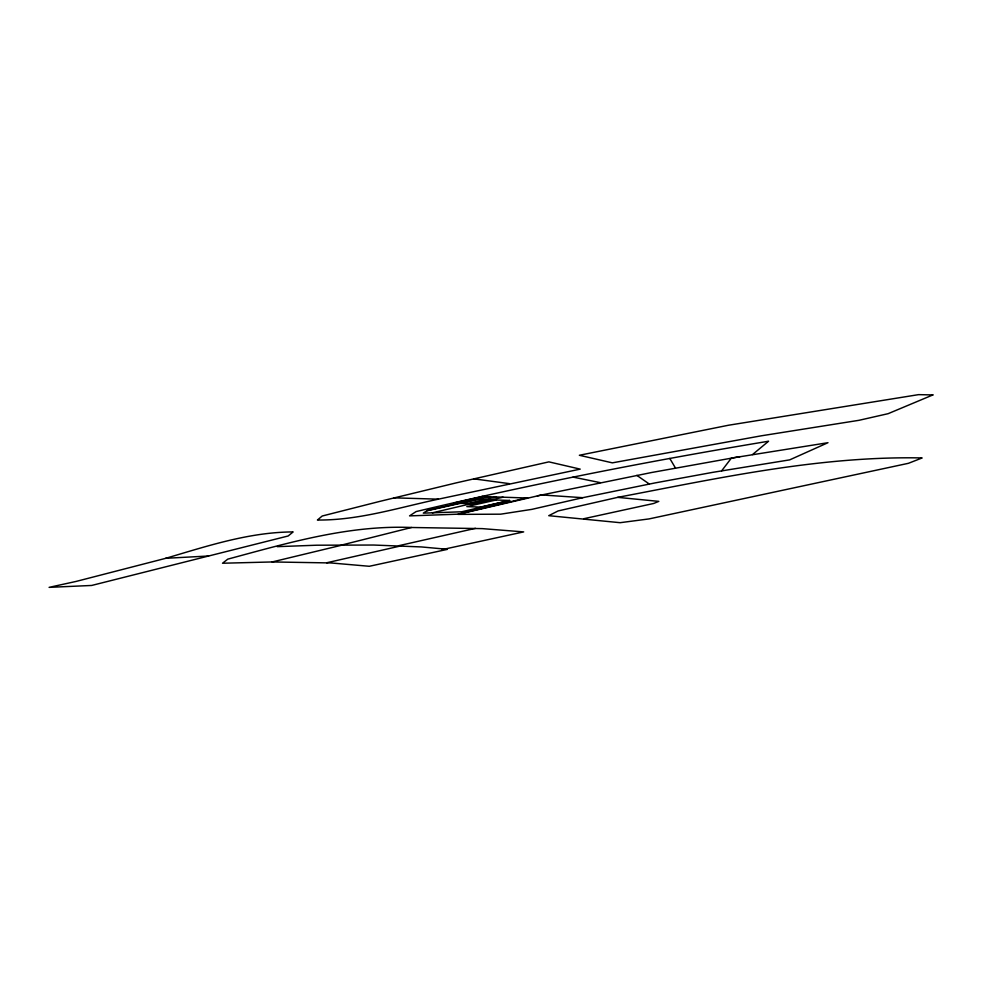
<?xml version="1.0" encoding="UTF-8"?>
<svg xmlns="http://www.w3.org/2000/svg" width="982" height="982" viewBox="0 0 982 982"><rect width="100%" height="100%" fill="white"/><g stroke="black" fill="none" stroke-linecap="round" stroke-linejoin="round"><path stroke-width="1.47" d="M721.635 470.844L731.381 458.115L827.986 442.698L789.688 459.871L712.711 472.354L655.019 482.923L582.719 497.69L531.913 509.351L500.673 514.175L457.882 514.384L541.634 494.94L582.719 497.69M752.519 454.556L768.575 441.225C650.354 460.803 532.686 483.893 416.086 511.585L409.555 515.881L457.747 514.187L526.377 497.984M165.823 558.292L76.056 581.442L49.1 587.359L91.67 585.456L288.168 535.976L293.139 531.925C249.391 532.109 207.349 546.017 165.823 558.292L208.614 556.008M342.215 544.912L411.519 527.494L482.26 528.623L523.688 531.9L444.723 549.061L421.388 546.937L373.614 545.035L316.83 545.206L277.255 546.655M411.519 527.494C348.635 524.916 287.959 542.96 227.787 559.139L222.521 563.238L272.149 561.95L342.927 544.9M432.461 512.813L487.919 499.728M509.67 500.464L461.712 511.782L423.303 513.132L427.477 510.395L476.442 499.335L509.67 500.464L480.382 507.08L466.831 506.614L496.119 499.998M326.711 562.772L400.975 545.869M438.377 499.163L580.215 469.126L548.889 461.871L456.225 482.874L379.825 501.385L322.219 516.004L317.419 520.03C358.737 520.399 398.361 507.682 438.377 499.163L394.113 497.849M482.8 496.511L453.512 503.115L473.84 503.815L503.115 497.199M426.789 510.849L489.576 496.732M467.064 503.582L496.34 496.966M398.618 545.734L475.484 528.353M583.774 518.729L653.681 503.471L658.812 501.372L617.69 497.358L558.083 510.947L548.742 515.685L620.133 522.694L649.053 518.913L908.436 463.308L922.147 457.943C819.54 455.795 718.026 478.32 617.69 497.358M537.436 495.849L651.569 472.514L740.035 456.618M272.149 561.95L330.909 562.944L369.306 566.283L447.387 549.368L441.593 548.705M481.659 496.475L527.702 498.034M473.619 478.823L509.413 483.647M573.034 477.105L600.174 482.616M636.852 475.362L649.311 484.04M669.785 458.434L675.469 468.046M932.9 394.924L888.121 413.68L858.98 420.308L761.381 435.799L612.351 462.853L579.355 455.267L728.472 425.243L918.575 394.641L932.9 394.924"/></g></svg>
